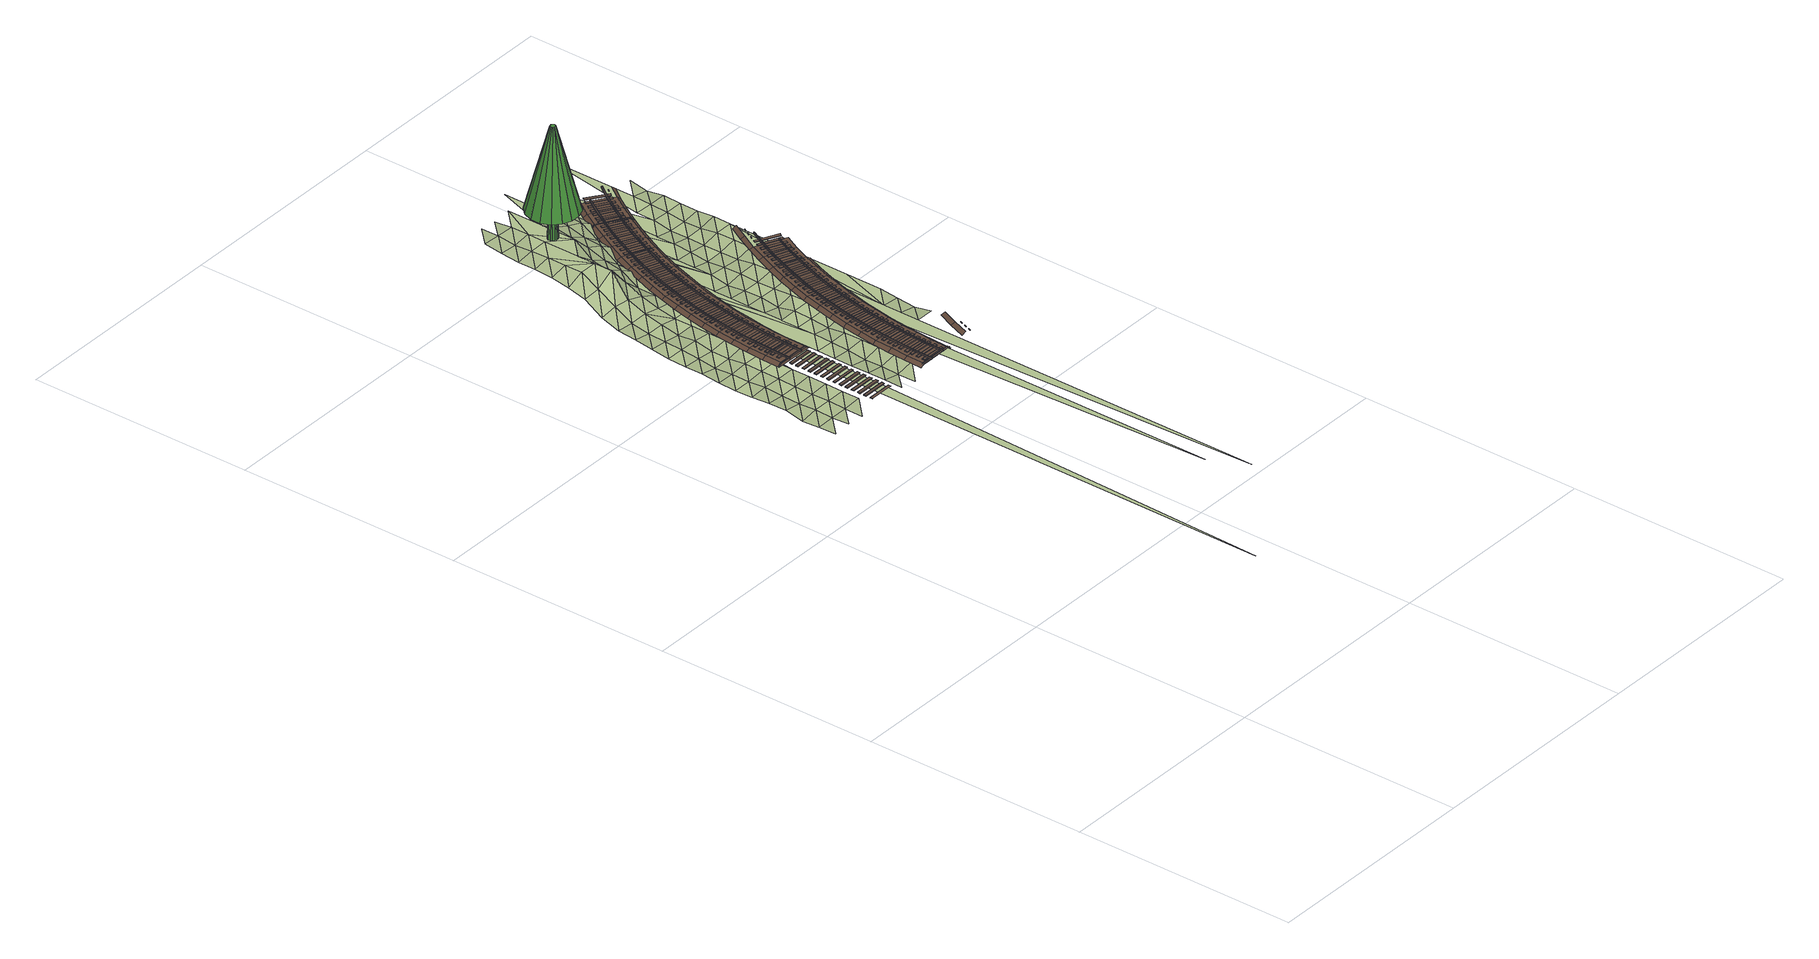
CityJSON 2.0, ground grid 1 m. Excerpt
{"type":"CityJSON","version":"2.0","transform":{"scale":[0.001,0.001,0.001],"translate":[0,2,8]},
"CityObjects":{
"tree1":{"type":"SolitaryVegetationObject","attributes":{"species":"1640","class":"1060"},"geometry":[{"type":"MultiSurface","lod":"3","boundaries":[[[0,1,2,3,4,5,6,7,8,9,10,11,12,13,14,15]],[[16,17,4,3]],[[17,18,5,4]],[[18,19,6,5]],[[19,20,7,6]],[[21,22,9,8]],[[22,23,10,9]],[[23,24,11,10]],[[24,25,12,11]],[[25,26,13,12]],[[26,27,14,13]],[[27,28,15,14]],[[28,29,0,15]],[[29,30,1,0]],[[30,31,2,1]],[[31,16,3,2]],[[19,18,17,16,31,30,29,28,27,26,25,24,23,22,21,20]],[[20,21,8,7]],[[32,33,34,35,36,37,38,39,40,41,42,43,44,45,46,47]],[[48,49,36,35]],[[49,50,37,36]],[[50,51,38,37]],[[51,52,39,38]],[[52,53,40,39]],[[53,54,41,40]],[[54,55,42,41]],[[55,56,43,42]],[[56,57,44,43]],[[57,58,45,44]],[[58,59,46,45]],[[59,60,47,46]],[[60,61,32,47]],[[61,62,33,32]],[[62,63,34,33]],[[63,48,35,34]],[[51,50,49,48,63,62,61,60,59,58,57,56,55,54,53,52]]]}]},
"terrain1":{"type":"TINRelief","geometry":[{"type":"CompositeSurface","lod":"3","boundaries":[[[64,65,66]],[[67,68,65]],[[67,65,64]],[[69,70,68]],[[69,68,67]],[[71,72,70]],[[73,64,74]],[[69,71,70]],[[75,76,72]],[[77,67,64]],[[75,72,71]],[[78,79,76]],[[77,64,73]],[[80,69,67]],[[78,76,75]],[[81,82,79]],[[80,67,77]],[[83,71,69]],[[84,73,85]],[[81,79,78]],[[86,87,82]],[[83,69,80]],[[88,75,71]],[[89,77,73]],[[86,82,81]],[[90,91,87]],[[83,88,71]],[[92,78,75]],[[89,73,84]],[[93,80,77]],[[86,90,87]],[[84,94,89]],[[95,96,91]],[[92,75,88]],[[97,81,78]],[[93,77,89]],[[89,94,93]],[[98,83,80]],[[95,91,90]],[[99,100,96]],[[97,78,92]],[[93,94,98]],[[101,86,81]],[[98,80,93]],[[102,88,83]],[[99,96,95]],[[98,94,102]],[[103,104,100]],[[101,81,97]],[[105,90,86]],[[102,83,98]],[[106,92,88]],[[103,100,99]],[[107,108,104]],[[105,86,101]],[[109,95,90]],[[102,106,88]],[[110,111,112]],[[113,97,92]],[[107,104,103]],[[114,115,108]],[[105,109,90]],[[112,111,116]],[[117,99,95]],[[113,92,106]],[[118,101,97]],[[114,108,107]],[[116,111,119]],[[120,121,115]],[[117,95,109]],[[102,113,106]],[[122,103,99]],[[118,97,113]],[[123,105,101]],[[114,120,115]],[[113,102,118]],[[124,125,121]],[[122,99,117]],[[126,107,103]],[[123,101,118]],[[118,102,123]],[[119,111,127]],[[128,109,105]],[[124,121,120]],[[129,130,131]],[[132,133,125]],[[126,103,122]],[[123,102,128]],[[134,114,107]],[[128,105,123]],[[135,117,109]],[[136,131,130]],[[132,125,124]],[[137,138,133]],[[134,107,126]],[[139,120,114]],[[128,135,109]],[[140,129,131]],[[141,122,117]],[[137,133,132]],[[142,143,138]],[[139,114,134]],[[144,124,120]],[[141,126,122]],[[110,128,102]],[[140,131,136]],[[141,117,135]],[[145,146,129]],[[142,138,137]],[[144,132,124]],[[147,148,143]],[[139,144,120]],[[140,145,129]],[[132,144,137]],[[149,150,146]],[[151,134,126]],[[142,147,143]],[[126,141,152]],[[153,154,148]],[[155,136,156]],[[128,110,135]],[[149,146,145]],[[151,126,152]],[[139,134,157]],[[158,159,150]],[[153,148,147]],[[110,141,135]],[[160,140,136]],[[161,142,137]],[[137,144,161]],[[157,134,151]],[[158,150,149]],[[162,144,139]],[[163,154,153]],[[160,136,155]],[[127,129,146]],[[112,152,141]],[[164,145,140]],[[161,144,165]],[[160,166,164]],[[167,147,142]],[[162,139,157]],[[168,159,158]],[[127,146,150]],[[169,165,144]],[[112,141,110]],[[164,140,160]],[[116,151,152]],[[170,149,145]],[[167,142,161]],[[127,150,159]],[[171,153,147]],[[162,169,144]],[[116,152,112]],[[164,170,145]],[[161,165,172]],[[119,157,151]],[[173,158,149]],[[167,171,147]],[[172,165,169]],[[119,151,116]],[[173,149,170]],[[161,172,167]],[[127,159,168]],[[174,162,157]],[[175,168,158]],[[176,153,171]],[[177,178,179]],[[164,173,170]],[[180,168,181]],[[174,157,119]],[[175,158,173]],[[182,183,177]],[[184,169,162]],[[185,181,168]],[[179,178,186]],[[180,181,187]],[[184,162,174]],[[185,168,175]],[[188,171,167]],[[189,172,169]],[[190,187,181]],[[167,172,188]],[[173,164,182]],[[184,189,169]],[[191,168,180]],[[190,181,185]],[[192,193,172]],[[194,180,187]],[[127,174,119]],[[182,175,173]],[[186,195,196]],[[197,172,193]],[[192,172,189]],[[190,194,187]],[[127,168,191]],[[198,199,193]],[[200,201,180]],[[197,193,199]],[[188,172,202]],[[191,184,174]],[[177,185,175]],[[198,193,192]],[[200,180,194]],[[203,204,201]],[[191,174,127]],[[177,175,182]],[[205,189,184]],[[179,190,185]],[[206,180,201]],[[207,199,198]],[[203,201,200]],[[208,209,204]],[[205,184,191]],[[179,185,177]],[[206,201,204]],[[210,192,189]],[[186,194,190]],[[207,211,199]],[[180,206,191]],[[208,204,203]],[[206,204,209]],[[205,210,189]],[[186,190,179]],[[212,198,192]],[[213,200,194]],[[196,214,215]],[[216,209,208]],[[212,192,210]],[[186,213,194]],[[217,207,198]],[[218,203,200]],[[206,205,191]],[[206,209,216]],[[217,198,212]],[[218,200,213]],[[219,208,203]],[[220,210,205]],[[221,207,217]],[[219,203,218]],[[222,216,208]],[[220,205,206]],[[223,216,224]],[[196,213,186]],[[225,212,210]],[[206,216,220]],[[222,208,219]],[[220,216,223]],[[226,227,228]],[[229,224,216]],[[220,225,210]],[[230,218,213]],[[231,217,212]],[[226,228,232]],[[229,216,222]],[[233,223,224]],[[234,235,227]],[[231,212,225]],[[196,230,213]],[[236,219,218]],[[233,224,229]],[[234,227,226]],[[237,217,231]],[[236,218,230]],[[223,238,220]],[[239,228,227]],[[240,222,219]],[[238,225,220]],[[233,241,223]],[[242,235,234]],[[196,236,230]],[[239,227,235]],[[240,219,236]],[[243,229,222]],[[238,223,241]],[[244,231,225]],[[242,245,235]],[[243,222,240]],[[246,233,229]],[[238,244,225]],[[236,196,215]],[[246,229,243]],[[228,239,215]],[[247,241,233]],[[248,231,244]],[[215,240,236]],[[247,233,246]],[[249,250,241]],[[239,243,240]],[[251,238,241]],[[252,235,245]],[[251,241,250]],[[247,249,241]],[[238,251,244]],[[239,240,215]],[[239,235,252]],[[253,246,243]],[[254,250,249]],[[253,243,239]],[[255,247,246]],[[256,250,254]],[[251,250,256]],[[255,246,253]],[[257,249,247]],[[257,247,255]],[[258,254,249]],[[252,253,239]],[[257,258,249]],[[259,260,254]],[[261,255,253]],[[262,254,260]],[[259,254,258]],[[261,253,252]],[[263,257,255]],[[264,260,259]],[[263,255,261]],[[265,258,257]],[[265,257,263]],[[266,259,258]],[[267,260,264]],[[265,266,258]],[[268,264,259]],[[268,259,266]],[[269,264,268]]]}]},
"railway1":{"type":"Railway","attributes":{"function":"1855"},"geometry":[{"type":"MultiSurface","lod":"3","boundaries":[[[270,271,272,273]],[[274,275,276,277]],[[278,279,280,281]],[[282,283,284,285]],[[286,287,288,289]],[[290,291,292,293]],[[294,295,296,297]],[[272,298,299,273]],[[300,270,273,299]],[[275,301,302,276]],[[303,304,305,306]],[[276,302,307,277]],[[308,274,277,307]],[[279,309,310,280]],[[311,312,313,314]],[[280,310,315,281]],[[316,278,281,315]],[[283,317,318,284]],[[319,320,321,322]],[[284,318,323,285]],[[324,282,285,323]],[[287,325,326,288]],[[327,328,329,330]],[[288,326,331,289]],[[332,286,289,331]],[[291,333,334,292]],[[335,336,337,338]],[[292,334,339,293]],[[340,290,293,339]],[[295,341,342,296]],[[343,344,345,346]],[[296,342,347,297]],[[348,300,299,298]],[[349,294,297,347]],[[350,351,352,353]],[[304,354,355,305]],[[356,357,358,359]],[[305,355,360,306]],[[301,308,307,302]],[[361,303,306,360]],[[312,362,363,313]],[[313,363,364,314]],[[309,316,315,310]],[[365,311,314,364]],[[320,366,367,321]],[[321,367,368,322]],[[317,324,323,318]],[[369,370,371,372]],[[373,319,322,368]],[[353,352,374,375]],[[328,376,377,329]],[[329,377,378,330]],[[379,380,381,382]],[[325,332,331,326]],[[383,327,330,378]],[[336,384,385,337]],[[337,385,386,338]],[[333,340,339,334]],[[387,388,389,390]],[[391,335,338,386]],[[392,393,394,395]],[[388,396,397,389]],[[396,398,399,397]],[[344,400,401,345]],[[345,401,402,346]],[[341,349,347,342]],[[403,343,346,402]],[[404,405,406,407]],[[357,408,409,358]],[[375,374,410,411]],[[358,409,412,359]],[[354,361,360,355]],[[413,356,359,412]],[[414,415,416,417]],[[418,419,351,350]],[[362,365,364,363]],[[420,421,422,423]],[[390,389,424,425]],[[389,397,426,424]],[[399,390,425,427]],[[428,429,430,431]],[[397,399,427,426]],[[370,432,433,371]],[[366,373,368,367]],[[434,372,371,433]],[[351,419,435,352]],[[436,369,372,434]],[[380,437,438,381]],[[439,440,441,442]],[[376,383,378,377]],[[443,382,381,438]],[[411,410,444,445]],[[446,379,382,443]],[[393,447,448,394]],[[384,391,386,385]],[[449,395,394,448]],[[450,451,452,453]],[[454,392,395,449]],[[425,424,455,456]],[[424,426,457,455]],[[427,425,456,458]],[[426,427,458,457]],[[405,459,460,406]],[[400,403,402,401]],[[352,435,461,374]],[[462,407,406,460]],[[463,464,465,466]],[[467,404,407,462]],[[468,469,470,471]],[[469,472,473,470]],[[408,413,412,409]],[[472,474,475,473]],[[415,476,477,416]],[[478,417,416,477]],[[479,414,417,478]],[[480,481,482,483]],[[445,444,484,485]],[[429,486,487,430]],[[488,431,430,487]],[[489,428,431,488]],[[456,455,490,491]],[[455,457,492,490]],[[458,456,491,493]],[[432,436,434,433]],[[494,495,496,497]],[[457,458,493,492]],[[374,461,498,410]],[[440,499,500,441]],[[471,470,501,502]],[[503,442,441,500]],[[475,471,502,504]],[[470,473,505,501]],[[506,439,442,503]],[[437,446,443,438]],[[473,475,504,505]],[[507,508,509,510]],[[451,511,512,452]],[[447,454,449,448]],[[513,453,452,512]],[[514,450,453,513]],[[464,515,516,465]],[[419,418,517,435]],[[518,519,520,521]],[[522,466,465,516]],[[459,467,462,460]],[[485,484,523,524]],[[525,463,466,522]],[[491,490,526,527]],[[410,498,528,444]],[[502,501,529,530]],[[490,492,531,526]],[[493,491,527,532]],[[492,493,532,531]],[[501,505,533,529]],[[504,502,530,534]],[[481,535,536,482]],[[505,504,534,533]],[[476,479,478,477]],[[537,538,539,540]],[[541,483,482,536]],[[542,480,483,541]],[[486,489,488,487]],[[495,543,544,496]],[[435,517,545,461]],[[546,497,496,544]],[[547,548,549,550]],[[551,494,497,546]],[[499,506,503,500]],[[508,552,553,509]],[[530,529,554,555]],[[556,510,509,553]],[[534,530,555,557]],[[529,533,558,554]],[[444,528,559,484]],[[560,507,510,556]],[[533,534,557,558]],[[524,523,561,562]],[[527,526,563,564]],[[565,566,567,568]],[[526,531,569,563]],[[532,527,564,570]],[[511,514,513,512]],[[571,572,573,574]],[[531,532,570,569]],[[519,575,576,520]],[[577,521,520,576]],[[461,545,578,498]],[[515,525,522,516]],[[579,518,521,577]],[[580,581,582,583]],[[538,584,585,539]],[[586,587,588,589]],[[590,540,539,585]],[[535,542,541,536]],[[591,537,540,590]],[[555,554,592,593]],[[594,595,596,597]],[[598,599,600,601]],[[557,555,593,602]],[[554,558,603,592]],[[574,573,604,605]],[[558,557,602,603]],[[548,606,607,549]],[[484,559,608,523]],[[543,551,546,544]],[[609,550,549,607]],[[610,547,550,609]],[[564,563,611,612]],[[613,614,615,616]],[[498,578,617,528]],[[570,564,612,618]],[[563,569,619,611]],[[562,561,620,621]],[[569,570,618,619]],[[622,623,624,625]],[[626,627,628,629]],[[566,630,631,567]],[[552,560,556,553]],[[627,632,633,628]],[[634,635,636,637]],[[632,638,639,633]],[[640,568,567,631]],[[641,565,568,640]],[[605,604,642,643]],[[581,644,645,582]],[[646,647,648,649]],[[575,579,577,576]],[[650,651,652,653]],[[654,583,582,645]],[[593,592,655,656]],[[602,593,656,657]],[[592,603,658,655]],[[659,580,583,654]],[[603,602,657,658]],[[660,661,662,663]],[[584,591,590,585]],[[523,608,664,561]],[[587,665,666,588]],[[528,617,667,559]],[[629,628,668,669]],[[670,589,588,666]],[[671,672,673,674]],[[599,675,676,600]],[[639,629,669,677]],[[628,633,678,668]],[[679,680,681,682]],[[683,586,589,670]],[[633,639,677,678]],[[684,601,600,676]],[[685,686,687,688]],[[612,611,689,690]],[[691,598,601,684]],[[595,692,693,596]],[[572,694,695,573]],[[618,612,690,696]],[[611,619,697,689]],[[698,597,596,693]],[[699,594,597,698]],[[606,610,609,607]],[[619,618,696,697]],[[621,620,700,701]],[[623,702,703,624]],[[614,704,705,615]],[[643,642,706,707]],[[708,709,710,711]],[[712,713,714,715]],[[716,616,615,705]],[[717,625,624,703]],[[718,613,616,716]],[[719,622,625,717]],[[635,720,721,636]],[[630,641,640,631]],[[656,655,722,723]],[[724,637,636,721]],[[669,668,725,726]],[[727,728,729,730]],[[657,656,723,731]],[[655,658,732,722]],[[668,678,733,725]],[[677,669,726,734]],[[647,735,736,648]],[[737,634,637,724]],[[658,657,731,732]],[[678,677,734,733]],[[559,667,738,608]],[[739,649,648,736]],[[573,695,740,604]],[[741,742,743,744]],[[651,745,746,652]],[[747,646,649,739]],[[644,659,654,645]],[[748,653,652,746]],[[561,664,749,620]],[[750,751,752,753]],[[754,650,653,748]],[[751,755,756,752]],[[757,758,759,760]],[[755,761,762,756]],[[680,763,764,681]],[[661,765,766,662]],[[767,663,662,766]],[[768,682,681,764]],[[769,660,663,767]],[[690,689,770,771]],[[707,706,772,773]],[[774,775,776,777]],[[689,697,778,770]],[[696,690,771,779]],[[675,691,684,676]],[[780,781,782,783]],[[784,679,682,768]],[[665,683,670,666]],[[697,696,779,778]],[[686,785,786,687]],[[787,688,687,786]],[[726,725,788,789]],[[701,700,790,791]],[[792,685,688,787]],[[725,733,793,788]],[[734,726,789,794]],[[713,795,796,714]],[[604,740,797,642]],[[733,734,794,793]],[[692,699,698,693]],[[798,715,714,796]],[[799,800,801,802]],[[753,752,803,804]],[[723,722,805,806]],[[709,807,808,710]],[[809,712,715,798]],[[702,719,717,703]],[[762,753,804,810]],[[752,756,811,803]],[[731,723,806,812]],[[722,732,813,805]],[[814,815,816,817]],[[818,711,710,808]],[[608,738,819,664]],[[756,762,810,811]],[[732,731,812,813]],[[820,708,711,818]],[[704,718,716,705]],[[728,821,822,729]],[[742,823,824,743]],[[825,826,827,828]],[[829,730,729,822]],[[720,737,724,721]],[[735,747,739,736]],[[830,744,743,824]],[[831,727,730,829]],[[832,741,744,830]],[[833,834,835,836]],[[694,837,838,695]],[[773,772,839,840]],[[758,841,842,759]],[[745,754,748,746]],[[843,844,845,846]],[[847,760,759,842]],[[642,797,848,706]],[[789,788,849,850]],[[804,803,851,852]],[[794,789,850,853]],[[788,793,854,849]],[[775,855,856,776]],[[857,757,760,847]],[[810,804,852,858]],[[803,811,859,851]],[[771,770,860,861]],[[793,794,853,854]],[[763,784,768,764]],[[811,810,858,859]],[[770,778,862,860]],[[779,771,861,863]],[[864,777,776,856]],[[778,779,863,862]],[[765,769,767,766]],[[865,774,777,864]],[[781,866,867,782]],[[868,869,870,871]],[[620,749,872,873,790,700]],[[874,783,782,867]],[[875,876,877,878]],[[879,780,783,874]],[[806,805,880,881]],[[664,819,882,749]],[[791,790,883,884]],[[785,792,787,786]],[[815,885,886,816]],[[795,809,798,796]],[[812,806,881,887]],[[805,813,888,880]],[[695,838,889,740]],[[813,812,887,888]],[[800,890,891,801]],[[892,817,816,886]],[[893,802,801,891]],[[894,814,817,892]],[[895,799,802,893]],[[896,897,898,899]],[[900,901,902,903]],[[807,820,818,808]],[[852,851,904,905]],[[858,852,905,906]],[[851,859,907,904]],[[706,848,908,772]],[[826,909,910,827]],[[823,832,830,824]],[[859,858,906,907]],[[834,911,912,835]],[[840,839,913,914]],[[850,849,915,916]],[[917,828,827,910]],[[853,850,916,918]],[[849,854,919,915]],[[821,831,829,822]],[[920,836,835,912]],[[921,825,828,917]],[[854,853,918,919]],[[922,923,924,925]],[[926,833,836,920]],[[740,889,927,797]],[[844,928,929,845]],[[930,931,932,933]],[[934,846,845,929]],[[841,857,847,842]],[[861,860,935,936]],[[869,937,938,870]],[[855,865,864,856]],[[939,843,846,934]],[[863,861,936,940]],[[860,862,941,935]],[[942,943,944,945]],[[862,863,940,941]],[[946,871,870,938]],[[749,882,947,872]],[[876,948,949,877]],[[950,868,871,946]],[[881,880,951,952]],[[953,878,877,949]],[[880,888,954,951]],[[887,881,952,955]],[[905,904,956,957]],[[866,879,874,867]],[[888,887,955,954]],[[958,875,878,953]],[[959,960,961,962]],[[906,905,957,963]],[[904,907,964,956]],[[885,894,892,886]],[[907,906,963,964]],[[884,883,965,966]],[[901,967,968,902]],[[772,908,969,839]],[[970,971,972,973]],[[890,895,893,891]],[[974,903,902,968]],[[897,975,976,898]],[[916,915,977,978]],[[797,927,979,848]],[[980,899,898,976]],[[981,900,903,974]],[[918,916,978,982]],[[915,919,983,977]],[[914,913,984,985]],[[919,918,982,983]],[[986,896,899,980]],[[790,873,987,883]],[[988,989,990,991]],[[992,993,994,995]],[[911,926,920,912]],[[923,996,997,924]],[[909,921,917,910]],[[931,998,999,932]],[[1000,925,924,997]],[[1001,933,932,999]],[[1002,922,925,1000]],[[1003,930,933,1001]],[[957,956,1004,1005]],[[928,939,934,929]],[[956,964,1006,1004]],[[963,957,1005,1007]],[[943,1008,1009,944]],[[1010,1011,1012,1013]],[[937,950,946,938]],[[872,947,1014,873]],[[964,963,1007,1006]],[[936,935,1015,1016]],[[1017,1018,1019,1020]],[[1021,945,944,1009]],[[940,936,1016,1022]],[[935,941,1023,1015]],[[941,940,1022,1023]],[[960,1024,1025,961]],[[1026,942,945,1021]],[[839,969,1027,913]],[[952,951,1028,1029]],[[848,979,1030,908]],[[1031,962,961,1025]],[[955,952,1029,1032]],[[951,954,1033,1028]],[[948,958,953,949]],[[954,955,1032,1033]],[[1034,959,962,1031]],[[971,1035,1036,972]],[[978,977,1037,1038]],[[1039,1040,1041,1042]],[[967,981,974,968]],[[1043,1044,1045,1046]],[[1047,1048,1049,1050]],[[1051,973,972,1036]],[[983,982,1052,1053]],[[1054,970,973,1051]],[[1055,1056,1057,1058]],[[966,965,1059,1060]],[[985,984,1061,1062]],[[993,1063,1064,994]],[[975,986,980,976]],[[1065,995,994,1064]],[[989,1066,1067,990]],[[1068,992,995,1065]],[[883,987,1069,965]],[[1070,1071,1072,1073]],[[1074,991,990,1067]],[[1075,988,991,1074]],[[998,1003,1001,999]],[[1076,1077,1078,1079]],[[1005,1004,1080,1081]],[[1007,1005,1081,1082]],[[1004,1006,1083,1080]],[[996,1002,1000,997]],[[977,983,1053,1084,1085,1037]],[[982,978,1038,1086,1087,1052]],[[1006,1007,1082,1083]],[[908,1030,1088,969]],[[1089,1090,1091,1092]],[[1018,1093,1094,1019]],[[1011,1095,1096,1012]],[[1097,1020,1019,1094]],[[873,1014,1098,987]],[[1099,1013,1012,1096]],[[913,1027,1100,984]],[[1101,1102,1103,1104]],[[1105,1017,1020,1097]],[[1106,1010,1013,1099]],[[1008,1026,1021,1009]],[[1107,1108,1109,1110]],[[1024,1034,1031,1025]],[[1016,1015,1111,1112]],[[1015,1023,1113,1111]],[[1022,1016,1112,1114]],[[1029,1028,1115,1116]],[[1023,1022,1114,1113]],[[1028,1033,1117,1115]],[[1032,1029,1116,1118]],[[1056,1119,1120,1057]],[[1038,1037,1085,1086]],[[1033,1032,1118,1117]],[[1040,1121,1122,1041]],[[1123,1124,1125,1126]],[[1127,1058,1057,1120]],[[1053,1052,1087,1084]],[[1128,1042,1041,1122]],[[1129,1130,1131,1132]],[[1035,1054,1051,1036]],[[1133,1039,1042,1128]],[[1134,1055,1058,1127]],[[1062,1061,1135,1136]],[[1050,1049,1137,1138]],[[1063,1068,1065,1064]],[[1071,1139,1140,1072]],[[1081,1080,1141,1142]],[[1060,1059,1143,1144]],[[1082,1081,1142,1145]],[[1080,1083,1146,1141]],[[1147,1073,1072,1140]],[[969,1088,1148,1027]],[[1083,1082,1145,1146]],[[1066,1075,1074,1067]],[[1090,1149,1150,1091]],[[1151,1070,1073,1147]],[[1152,1153,1154,1155]],[[1156,1157,1158,1159]],[[965,1069,1160,1059]],[[1161,1092,1091,1150]],[[1162,1089,1092,1161]],[[1093,1105,1097,1094]],[[984,1100,1163,1061]],[[1102,1164,1165,1103]],[[987,1098,1166,1069]],[[1095,1106,1099,1096]],[[1167,1104,1103,1165]],[[1168,1101,1104,1167]],[[1124,1169,1170,1125]],[[1171,1172,1173,1174]],[[1175,1176,1177,1178]],[[1179,1126,1125,1170]],[[1119,1134,1127,1120]],[[1086,1085,1180,1181]],[[1087,1086,1181,1182]],[[1085,1084,1183,1180]],[[1184,1123,1126,1179]],[[1130,1185,1186,1131]],[[1116,1115,1187,1188]],[[1084,1087,1182,1183]],[[1115,1117,1189,1187]],[[1118,1116,1188,1190]],[[1112,1111,1191,1192]],[[1117,1118,1190,1189]],[[1111,1113,1193,1191]],[[1114,1112,1192,1194]],[[1121,1133,1128,1122]],[[1195,1132,1131,1186]],[[1113,1114,1194,1193]],[[1196,1129,1132,1195]],[[1142,1141,1197,1198]],[[1199,1200,1201,1202]],[[1136,1135,1203,1204]],[[1027,1148,1205,1100]],[[1153,1206,1207,1154]],[[1145,1142,1198,1208]],[[1141,1146,1209,1197]],[[1146,1145,1208,1209]],[[1210,1155,1154,1207]],[[1211,1212,1213,1214]],[[1139,1151,1147,1140]],[[1157,1215,1216,1158]],[[1149,1162,1161,1150]],[[1217,1152,1155,1210]],[[1218,1159,1158,1216]],[[1219,1156,1159,1218]],[[1144,1143,1220,1221]],[[1061,1163,1222,1135]],[[1223,1224,1225,1226]],[[1059,1160,1227,1143]],[[1176,1228,1229,1177]],[[1164,1168,1167,1165]],[[1172,1230,1231,1173]],[[1232,1178,1177,1229]],[[1069,1166,1233,1160]],[[1234,1235,1236,1237]],[[1169,1184,1179,1170]],[[1238,1174,1173,1231]],[[1239,1175,1178,1232]],[[1240,1171,1174,1238]],[[1181,1180,1241,1242]],[[1243,1244,1245,1246]],[[1180,1183,1247,1241]],[[1182,1181,1242,1248]],[[1183,1182,1248,1247]],[[1185,1196,1195,1186]],[[1200,1249,1250,1201]],[[1100,1205,1251,1163]],[[1212,1252,1253,1213]],[[1188,1187,1254,1255]],[[1198,1197,1256,1257]],[[1190,1188,1255,1258]],[[1187,1189,1259,1254]],[[1206,1217,1210,1207]],[[1260,1202,1201,1250]],[[1189,1190,1258,1259]],[[1197,1209,1261,1256]],[[1208,1198,1257,1262]],[[1263,1214,1213,1253]],[[1209,1208,1262,1261]],[[1221,1220,1264,1265]],[[1266,1267,1268,1269]],[[1192,1191,1270,1271]],[[1272,1199,1202,1260]],[[1191,1193,1273,1270]],[[1194,1192,1271,1274]],[[1193,1194,1274,1273]],[[1204,1203,1275,1276]],[[1277,1211,1214,1263]],[[1278,1279,1280,1281]],[[1215,1219,1218,1216]],[[1224,1282,1283,1225]],[[1284,1226,1225,1283]],[[1235,1285,1286,1236]],[[1135,1222,1287,1203]],[[1288,1223,1226,1284]],[[1228,1239,1232,1229]],[[1289,1237,1236,1286]],[[1290,1291,1292,1293]],[[1294,1234,1237,1289]],[[1230,1240,1238,1231]],[[1295,1296,1297,1298]],[[1143,1227,1299,1220]],[[1300,1301,1302,1303]],[[1244,1304,1305,1245]],[[1160,1233,1306,1227]],[[1271,1270,1307,1308]],[[1270,1273,1309,1307]],[[1273,1274,1310,1309]],[[1311,1246,1245,1305]],[[1267,1312,1313,1268]],[[1314,1243,1246,1311]],[[1163,1251,1315,1222]],[[1242,1241,1316,1317]],[[1252,1277,1263,1253]],[[1318,1269,1268,1313]],[[1241,1247,1319,1316]],[[1248,1242,1317,1320]],[[1247,1248,1320,1319]],[[1249,1272,1260,1250]],[[1257,1256,1321,1322]],[[1323,1324,1325,1326]],[[1327,1266,1269,1318]],[[1328,1329,1330,1331]],[[1279,1332,1333,1280]],[[1262,1257,1322,1334]],[[1256,1261,1335,1321]],[[1261,1262,1334,1335]],[[1255,1254,1336,1337]],[[1338,1281,1280,1333]],[[1254,1259,1339,1336]],[[1258,1255,1337,1340]],[[1259,1258,1340,1339]],[[1341,1342,1301,1300]],[[1343,1278,1281,1338]],[[1344,1345,1346,1347]],[[1276,1275,1348,1349]],[[1220,1299,1350,1264]],[[1291,1351,1352,1292]],[[1345,1353,1354,1346]],[[1282,1288,1284,1283]],[[1285,1294,1289,1286]],[[1353,1355,1356,1354]],[[1350,1357,1265,1264]],[[1358,1293,1292,1352]],[[1359,1360,1361,1362]],[[1296,1363,1364,1297]],[[1365,1290,1293,1358]],[[1203,1287,1366,1275]],[[1367,1368,1369,1370]],[[1371,1298,1297,1364]],[[1372,1295,1298,1371]],[[1324,1373,1374,1325]],[[1304,1314,1311,1305]],[[1337,1336,1375,1376]],[[1312,1327,1318,1313]],[[1336,1339,1377,1375]],[[1339,1340,1378,1377]],[[1379,1326,1325,1374]],[[1222,1315,1380,1287]],[[1301,1342,1381,1302]],[[1329,1382,1383,1330]],[[1384,1385,1386,1387]],[[1227,1306,1388,1299]],[[1389,1323,1326,1379]],[[1390,1391,1392,1393]],[[1394,1331,1330,1383]],[[1317,1316,1395,1396]],[[1303,1302,1397,1398]],[[1332,1343,1338,1333]],[[1316,1319,1399,1395]],[[1320,1317,1396,1400]],[[1401,1328,1331,1394]],[[1322,1321,1402,1403]],[[1321,1335,1404,1402]],[[1334,1322,1403,1405]],[[1319,1320,1400,1399]],[[1335,1334,1405,1404]],[[1368,1406,1407,1369]],[[1351,1365,1358,1352]],[[1360,1408,1409,1361]],[[1410,1411,1412,1413]],[[1411,1414,1415,1412]],[[1416,1417,1418,1419]],[[1420,1370,1369,1407]],[[1421,1362,1361,1409]],[[1414,1422,1423,1415]],[[1424,1359,1362,1421]],[[1425,1367,1370,1420]],[[1426,1427,1428,1429]],[[1363,1372,1371,1364]],[[1349,1348,1430,1431]],[[1299,1388,1357,1350]],[[1373,1389,1379,1374]],[[1275,1366,1432,1348]],[[1391,1433,1434,1392]],[[1347,1346,1435,1436]],[[1346,1354,1437,1435]],[[1356,1347,1436,1438]],[[1385,1439,1440,1386]],[[1354,1356,1438,1437]],[[1441,1442,1443,1444]],[[1445,1393,1392,1434]],[[1446,1387,1386,1440]],[[1447,1390,1393,1445]],[[1448,1384,1387,1446]],[[1382,1401,1394,1383]],[[1449,1450,1451,1452]],[[1342,1341,1453,1381]],[[1406,1425,1420,1407]],[[1417,1454,1455,1418]],[[1427,1456,1457,1428]],[[1403,1402,1458,1459]],[[1402,1404,1460,1458]],[[1405,1403,1459,1461]],[[1302,1381,1462,1397]],[[1404,1405,1461,1460]],[[1396,1395,1463,1464]],[[1465,1419,1418,1455]],[[1466,1467,1468,1469]],[[1395,1399,1470,1463]],[[1400,1396,1464,1471]],[[1472,1429,1428,1457]],[[1399,1400,1471,1470]],[[1473,1416,1419,1465]],[[1474,1426,1429,1472]],[[1442,1475,1476,1443]],[[1433,1447,1445,1434]],[[1477,1444,1443,1476]],[[1413,1412,1478,1479]],[[1480,1481,1482,1483]],[[1450,1484,1485,1451]],[[1412,1415,1486,1478]],[[1423,1413,1479,1487]],[[1415,1423,1487,1486]],[[1431,1430,1488,1489]],[[1490,1452,1451,1485]],[[1491,1449,1452,1490]],[[1456,1474,1472,1457]],[[1492,1493,1494,1495]],[[1496,1497,1498,1499]],[[1500,1501,1495,1494]],[[1502,1503,1501,1500]],[[1381,1453,1504,1462]],[[1484,1491,1490,1485]],[[1493,1502,1500,1494]],[[1479,1478,1505,1506]],[[1487,1479,1506,1507]],[[1478,1486,1508,1505]],[[1486,1487,1507,1508]],[[1509,1510,1511,1512]],[[1462,1504,1513,1514]]]}]}
},
"vertices":[
[762,3925,1302],[757,3925,1302],[753,3923,1302],[750,3920,1302],[749,3916,1302],[749,3911,1302],[751,3907,1302],[754,3904,1302],[758,3903,1302],[762,3903,1302],[766,3905,1302],[769,3908,1302],[771,3912,1302],[771,3916,1302],[769,3920,1302],[766,3923,1302],[666,3974,930],[650,3934,930],[651,3890,930],[668,3850,930],[699,3820,930],[739,3804,930],[783,3805,930],[823,3822,930],[853,3853,930],[869,3893,930],[869,3937,930],[852,3977,930],[820,4007,930],[780,4023,930],[736,4023,930],[696,4006,930],[762,3928,986],[757,3928,986],[751,3926,986],[747,3922,986],[745,3916,986],[745,3911,986],[747,3905,986],[752,3901,986],[757,3899,986],[763,3899,986],[768,3901,986],[772,3906,986],[774,3911,986],[774,3917,986],[772,3922,986],[768,3926,986],[741,3926,800],[738,3918,800],[738,3909,800],[741,3901,800],[748,3895,800],[756,3892,800],[764,3892,800],[772,3895,800],[778,3902,800],[782,3910,800],[782,3918,800],[778,3926,800],[772,3932,800],[764,3936,800],[755,3936,800],[747,3932,800],
[639,2480,635],[560,2480,632],[560,2400,635],[639,2559,638],[560,2559,628],[639,2639,632],[560,2639,644],[639,2720,635],[560,2720,643],[719,2480,634],[639,2400,640],[639,2800,641],[560,2800,637],[719,2559,638],[639,2880,635],[560,2880,635],[719,2639,635],[639,2960,634],[560,2960,638],[719,2720,635],[800,2480,640],[719,2400,632],[639,3040,630],[560,3040,646],[719,2800,638],[800,2559,640],[639,3120,640],[560,3120,644],[719,2880,641],[800,2639,640],[800,2320,640],[639,3200,648],[560,3200,647],[719,2960,641],[800,2720,640],[639,3280,651],[560,3280,657],[719,3040,630],[800,2800,640],[639,3360,654],[560,3360,669],[719,3120,632],[800,2880,640],[639,3440,669],[560,3440,676],[719,3200,646],[879,3360,640],[879,640,640],[879,3440,640],[800,2960,640],[639,3520,711],[560,3520,702],[879,3520,640],[719,3280,638],[800,3040,640],[879,3600,640],[639,3600,757],[560,3600,753],[719,3360,654],[800,3120,640],[639,3680,800],[560,3680,772],[719,3440,670],[959,3680,640],[800,3200,640],[959,2559,640],[959,2400,640],[959,2480,640],[639,3760,800],[560,3760,785],[719,3520,702],[800,3280,640],[1040,2480,625],[639,3840,800],[560,3840,789],[719,3600,800],[1040,2559,627],[800,3360,638],[639,3920,798],[560,3920,788],[719,3680,800],[1040,2639,625],[959,2639,640],[639,4000,791],[560,4000,797],[1040,2720,635],[959,2720,640],[800,3520,676],[800,3440,654],[639,4080,801],[560,4080,807],[1120,2480,640],[1040,2400,625],[800,3600,707],[1040,2800,638],[959,2800,640],[1120,2559,640],[719,3920,800],[800,3680,728],[639,4160,801],[1120,2639,640],[719,3760,800],[1120,2160,640],[719,4000,800],[1040,2880,640],[800,3760,741],[1120,2720,640],[719,4080,800],[800,3840,800],[1120,2800,640],[879,3680,686],[1120,2880,628],[719,4160,792],[1199,2960,640],[1199,1359,640],[1199,3040,640],[1040,3120,640],[1040,2960,640],[1199,2880,640],[1199,1600,640],[879,3760,699],[1120,2960,638],[1199,3120,640],[1040,3040,640],[800,4160,800],[879,3840,724],[1120,3040,640],[959,3760,640],[879,3920,737],[800,3920,800],[1120,3120,624],[1280,1200,640],[1280,3200,640],[800,4320,800],[879,4000,750],[800,4000,800],[1120,3200,635],[1040,3200,640],[800,4240,800],[1120,3280,632],[1040,3280,640],[959,3840,689],[1040,3840,640],[879,4080,800],[1120,3360,625],[1040,3360,640],[959,3920,695],[879,4240,800],[959,4000,715],[1199,3200,634],[1360,1040,640],[1360,3440,640],[1120,3440,640],[959,4080,727],[1199,3280,631],[1199,3360,635],[1040,3920,640],[959,4160,742],[1199,3440,632],[1120,3600,640],[1120,3520,640],[1040,4000,686],[1439,2720,625],[1360,2720,640],[1360,2639,640],[1199,3520,625],[1280,3280,640],[1040,4080,692],[1439,2639,640],[1199,3600,635],[1439,2800,632],[1360,2800,640],[1280,3360,640],[1040,4160,707],[1120,4000,640],[1360,3520,640],[1280,3440,628],[1199,3680,640],[1439,2880,640],[1280,3520,625],[1120,4080,640],[1439,3040,640],[1280,3600,625],[1280,3680,625],[1120,4160,676],[1280,3760,625],[1199,3760,640],[1199,4160,640],[1439,3600,640],[1360,3600,640],[1280,3840,640],[1360,3680,628],[1199,4240,640],[1360,3760,624],[1360,3840,634],[1360,3920,638],[1280,3920,640],[1439,3680,640],[1280,4320,640],[1439,3760,632],[1360,4000,640],[1439,3840,635],[1439,3920,638],[1360,4400,640],[1439,4000,625],[1439,4080,640],
[815,2437,651],[815,2426,651],[815,2426,654],[815,2437,654],[815,2468,651],[815,2456,651],[815,2456,654],[815,2468,654],[815,2498,651],[815,2485,651],[815,2485,654],[815,2498,654],[815,2527,651],[815,2514,651],[815,2514,654],[815,2527,654],[815,2557,651],[815,2545,651],[815,2545,654],[815,2557,654],[815,2586,651],[815,2573,651],[815,2573,654],[815,2586,654],[815,2615,651],[815,2604,651],[815,2604,654],[815,2615,654],[924,2426,654],[924,2437,654],[924,2437,651],[924,2456,651],[924,2456,654],[815,2646,651],[815,2634,651],[815,2634,654],[815,2646,654],[924,2468,654],[924,2468,651],[924,2485,651],[924,2485,654],[815,2675,651],[815,2663,651],[815,2663,654],[815,2675,654],[924,2498,654],[924,2498,651],[924,2514,651],[924,2514,654],[815,2705,651],[815,2693,651],[815,2693,654],[815,2705,654],[924,2527,654],[924,2527,651],[924,2545,651],[924,2545,654],[815,2734,651],[815,2722,651],[815,2722,654],[815,2734,654],[924,2557,654],[924,2557,651],[924,2573,651],[924,2573,654],[815,2764,651],[815,2752,651],[815,2752,654],[815,2764,654],[924,2586,654],[924,2586,651],[924,2604,651],[924,2604,654],[815,2794,651],[815,2782,651],[815,2782,654],[815,2794,654],[924,2615,654],[924,2426,651],[924,2615,651],[781,2845,640],[798,2845,651],[800,2927,651],[783,2927,640],[924,2634,651],[924,2634,654],[815,2823,651],[815,2811,651],[815,2811,654],[815,2823,654],[924,2646,654],[924,2646,651],[924,2663,651],[924,2663,654],[924,2675,654],[924,2675,651],[924,2693,651],[924,2693,654],[924,2705,654],[816,2887,651],[816,2875,651],[816,2875,654],[816,2887,654],[924,2705,651],[804,3006,651],[787,3007,640],[924,2722,651],[924,2722,654],[924,2734,654],[816,2917,651],[816,2905,651],[816,2905,654],[816,2917,654],[924,2734,651],[924,2752,651],[924,2752,654],[924,2764,654],[833,2838,654],[833,2838,660],[835,2926,660],[835,2926,654],[924,2764,651],[818,2944,651],[817,2932,651],[817,2932,654],[818,2944,654],[837,2838,660],[839,2925,660],[837,2838,654],[839,2925,654],[924,2782,651],[924,2782,654],[924,2794,654],[924,2794,651],[819,2974,651],[818,2962,651],[818,2962,654],[819,2974,654],[924,2811,651],[924,2811,654],[811,3085,651],[795,3087,640],[924,2823,654],[924,2823,651],[821,3003,651],[820,2991,651],[820,2991,654],[821,3003,654],[957,2842,640],[941,2842,651],[798,2852,651],[941,2852,651],[957,2852,640],[781,2852,640],[839,3004,660],[839,3004,654],[843,3003,660],[843,3003,654],[823,3031,651],[822,3019,651],[822,3019,654],[823,3031,654],[925,2873,651],[925,2873,654],[925,2885,654],[943,2922,651],[925,2885,651],[925,2903,651],[925,2903,654],[826,3060,651],[825,3048,651],[825,3048,654],[826,3060,654],[925,2915,654],[819,3164,651],[805,3166,640],[925,2915,651],[926,2926,651],[926,2926,654],[926,2938,654],[828,3090,651],[827,3078,651],[827,3078,654],[828,3090,654],[926,2938,651],[845,3081,660],[845,3081,654],[849,3081,660],[849,3081,654],[927,2956,651],[927,2956,654],[946,2996,651],[928,2968,654],[832,3117,651],[830,3105,651],[830,3105,654],[832,3117,654],[928,2968,651],[901,2837,654],[901,2837,660],[904,2923,660],[904,2923,654],[906,2837,660],[908,2923,660],[906,2837,654],[908,2923,654],[929,2986,651],[929,2986,654],[930,2998,654],[930,2998,651],[835,3146,651],[834,3134,651],[834,3134,654],[835,3146,654],[832,3242,651],[816,3245,640],[931,3009,651],[931,3009,654],[932,3021,654],[932,3021,651],[855,3159,660],[855,3159,654],[859,3158,660],[859,3158,654],[839,3176,651],[837,3164,651],[837,3164,654],[839,3176,654],[953,3070,651],[933,3039,651],[933,3039,654],[908,2999,660],[908,2999,654],[934,3051,654],[912,2999,654],[912,2999,660],[934,3051,651],[844,3203,651],[842,3191,651],[842,3191,654],[844,3203,654],[936,3068,651],[936,3068,654],[937,3080,654],[937,3080,651],[937,3092,651],[937,3092,654],[959,2921,640],[848,3232,651],[846,3220,651],[846,3220,654],[848,3232,654],[939,3104,654],[847,3320,651],[831,3323,640],[939,3104,651],[867,3236,660],[867,3236,654],[962,3144,651],[914,3074,660],[914,3074,654],[871,3235,660],[871,3235,654],[918,3074,660],[918,3074,654],[941,3121,651],[941,3121,654],[853,3259,651],[851,3247,651],[851,3247,654],[853,3259,654],[943,3133,654],[943,3133,651],[945,3151,651],[945,3151,654],[962,2995,640],[946,3162,654],[859,3288,651],[857,3276,651],[857,3276,654],[859,3288,654],[946,3162,651],[949,3174,651],[949,3174,654],[923,3149,660],[923,3149,654],[950,3186,654],[927,3149,654],[927,3149,660],[974,3217,651],[950,3186,651],[865,3397,651],[849,3401,640],[882,3312,660],[882,3312,654],[865,3317,651],[862,3305,651],[862,3305,654],[865,3317,654],[886,3312,660],[886,3312,654],[1110,2426,640],[1127,2426,651],[1129,2508,651],[1112,2509,640],[953,3203,651],[953,3203,654],[955,3215,654],[969,3068,640],[955,3215,651],[871,3344,651],[868,3332,651],[868,3332,654],[871,3344,654],[957,3227,651],[957,3227,654],[1145,2448,651],[1145,2436,651],[1145,2436,654],[1145,2448,654],[959,3238,654],[959,3238,651],[935,3224,660],[935,3224,654],[1145,2477,651],[1145,2466,651],[1145,2466,654],[1145,2477,654],[878,3373,651],[875,3361,651],[875,3361,654],[878,3373,654],[938,3223,654],[938,3223,660],[1133,2586,651],[1116,2588,640],[963,3256,651],[963,3256,654],[988,3290,651],[965,3267,654],[965,3267,651],[900,3389,660],[900,3389,654],[1147,2508,651],[1145,2496,651],[1145,2496,654],[1147,2508,654],[978,3142,640],[905,3388,654],[905,3388,660],[885,3474,651],[870,3478,640],[884,3402,651],[881,3390,651],[881,3390,654],[884,3402,654],[1163,2418,654],[1163,2418,660],[1165,2506,660],[1165,2506,654],[968,3285,651],[968,3285,654],[1167,2418,660],[1169,2506,660],[1147,2535,651],[1147,2522,651],[1147,2522,654],[1147,2535,654],[1167,2418,654],[1169,2506,654],[971,3296,654],[971,3296,651],[1139,2666,651],[1124,2668,640],[973,3308,651],[973,3308,654],[892,3428,651],[888,3416,651],[888,3416,654],[892,3428,654],[1149,2565,651],[1149,2553,651],[1149,2553,654],[1149,2565,654],[976,3320,654],[949,3298,660],[949,3298,654],[953,3297,654],[953,3297,660],[976,3320,651],[1151,2594,651],[1151,2581,651],[1151,2581,654],[1151,2594,654],[1004,3362,651],[1252,2434,651],[1252,2434,654],[989,3214,640],[1169,2585,660],[1169,2585,654],[1254,2445,654],[1129,2432,651],[1274,2432,651],[1290,2432,640],[1114,2432,640],[980,3337,651],[980,3337,654],[1173,2583,654],[1173,2583,660],[899,3457,651],[896,3445,651],[896,3445,654],[899,3457,654],[1254,2445,651],[983,3348,654],[1153,2621,651],[1153,2609,651],[1153,2609,654],[1153,2621,654],[921,3464,660],[921,3464,654],[983,3348,651],[1254,2464,651],[1254,2464,654],[1270,2423,651],[1272,2503,651],[925,3463,654],[925,3463,660],[1254,2476,654],[1254,2476,651],[909,3550,651],[893,3555,640],[987,3366,651],[987,3366,654],[1254,2493,651],[1254,2493,654],[1149,2745,651],[1133,2747,640],[1155,2651,651],[1155,2639,651],[1155,2639,654],[1155,2651,654],[908,3483,651],[904,3472,651],[904,3472,654],[908,3483,654],[1254,2506,654],[989,3377,654],[1254,2506,651],[989,3377,651],[1254,2517,651],[1254,2517,654],[966,3372,660],[966,3372,654],[1256,2529,654],[1175,2662,660],[1175,2662,654],[1159,2678,651],[1157,2666,651],[1157,2666,654],[1159,2678,654],[970,3371,654],[970,3371,660],[1179,2662,660],[1179,2662,654],[993,3388,651],[993,3388,654],[1256,2529,651],[1003,3287,640],[996,3400,654],[1276,2577,651],[917,3511,651],[913,3500,651],[913,3500,654],[917,3511,654],[1256,2546,651],[1256,2546,654],[996,3400,651],[1256,2559,654],[1024,3434,651],[1231,2418,654],[1231,2418,660],[1233,2503,660],[1233,2503,654],[1256,2559,651],[1235,2418,660],[1237,2503,660],[1163,2708,651],[1161,2696,651],[1161,2696,654],[1163,2708,654],[1235,2418,654],[1237,2503,654],[1000,3417,651],[1000,3417,654],[1258,2575,651],[1258,2575,654],[1258,2588,654],[1004,3429,654],[1258,2588,651],[943,3539,660],[943,3539,654],[1161,2823,651],[1145,2826,640],[925,3540,651],[922,3528,651],[922,3528,654],[925,3540,654],[946,3537,660],[946,3537,654],[1165,2737,651],[1165,2725,651],[1165,2725,654],[1165,2737,654],[1004,3429,651],[1260,2599,651],[1260,2599,654],[1260,2612,654],[1185,2740,660],[1185,2740,654],[935,3625,651],[920,3630,640],[1260,2612,651],[1189,2739,660],[1189,2739,654],[1007,3440,651],[1007,3440,654],[1282,2651,651],[1010,3451,654],[1171,2764,651],[1169,2752,651],[1169,2752,654],[1171,2764,654],[1237,2580,660],[1237,2580,654],[985,3445,660],[985,3445,654],[1262,2629,651],[1262,2629,654],[1010,3451,651],[1241,2580,654],[1241,2580,660],[989,3444,654],[989,3444,660],[934,3566,651],[930,3554,651],[930,3554,654],[934,3566,654],[1264,2642,654],[1020,3359,640],[1264,2642,651],[1264,2653,651],[1264,2653,654],[1015,3468,651],[1015,3468,654],[1175,2793,651],[1173,2782,651],[1173,2782,654],[1175,2793,654],[1266,2665,654],[1019,3480,654],[1266,2665,651],[1019,3480,651],[943,3594,651],[939,3582,651],[939,3582,654],[943,3594,654],[1286,2423,640],[1288,2501,640],[1177,2901,651],[1161,2904,640],[1268,2683,651],[1268,2683,654],[1179,2823,651],[1177,2811,651],[1177,2811,654],[1179,2823,654],[1270,2694,654],[1292,2725,651],[1197,2817,660],[1197,2817,654],[1243,2655,660],[1243,2655,654],[1201,2816,654],[1201,2816,660],[1024,3497,651],[1024,3497,654],[1270,2694,651],[1247,2655,654],[1247,2655,660],[968,3612,660],[968,3612,654],[972,3611,660],[972,3611,654],[1028,3508,654],[1028,3508,651],[1272,2712,651],[1272,2712,654],[952,3622,651],[948,3610,651],[948,3610,654],[952,3622,654],[1046,3505,651],[1070,3575,651],[1274,2724,654],[1185,2850,651],[1183,2838,651],[1183,2838,654],[1185,2850,654],[1274,2724,651],[1007,3518,660],[1007,3518,654],[1040,3430,640],[963,3699,651],[948,3705,640],[1032,3519,651],[1032,3519,654],[1011,3516,654],[1011,3516,660],[1292,2575,640],[1274,2735,651],[1274,2735,654],[1036,3530,654],[1276,2747,654],[1036,3530,651],[1276,2747,651],[1191,2879,651],[1189,2867,651],[1189,2867,654],[1191,2879,654],[962,3647,651],[958,3636,651],[958,3636,654],[962,3647,654],[1252,2730,660],[1252,2730,654],[1256,2730,654],[1256,2730,660],[1304,2798,651],[1280,2765,651],[1280,2765,654],[1042,3547,651],[1042,3547,654],[1195,2978,651],[1179,2982,640],[1211,2894,660],[1211,2894,654],[1282,2777,654],[1215,2893,654],[1215,2893,660],[1046,3558,654],[1282,2777,651],[1195,2908,651],[1193,2896,651],[1193,2896,654],[1195,2908,654],[1046,3558,651],[1298,2649,640],[1284,2794,651],[1284,2794,654],[973,3675,651],[969,3664,651],[969,3664,654],[973,3675,654],[1286,2806,654],[996,3685,660],[996,3685,654],[1050,3575,651],[1050,3575,654],[1286,2806,651],[1000,3684,654],[1000,3684,660],[1203,2934,651],[1199,2923,651],[1199,2923,654],[1203,2934,654],[1054,3586,654],[1062,3500,640],[1288,2817,651],[1288,2817,654],[1054,3586,651],[1032,3589,660],[1032,3589,654],[1290,2829,654],[1036,3588,660],[1036,3588,654],[1264,2805,660],[1264,2805,654],[1290,2829,651],[983,3702,651],[979,3691,651],[979,3691,654],[983,3702,654],[1268,2805,654],[1268,2805,660],[994,3772,651],[979,3778,640],[1060,3597,651],[1060,3597,654],[1318,2871,651],[1209,2963,651],[1207,2952,651],[1207,2952,654],[1209,2963,654],[1064,3609,654],[1294,2846,651],[1294,2846,654],[1229,2970,660],[1229,2970,654],[1308,2723,640],[1296,2858,654],[1064,3609,651],[1233,2969,654],[1233,2969,660],[1215,3055,651],[1199,3059,640],[1296,2858,651],[1096,3645,651],[1215,2990,651],[1213,2978,651],[1213,2978,654],[1215,2990,654],[995,3728,651],[990,3717,651],[990,3717,654],[995,3728,654],[1300,2875,651],[1300,2875,654],[1070,3625,651],[1070,3625,654],[1302,2887,654],[1074,3636,654],[1302,2887,651],[1074,3636,651],[1278,2879,660],[1278,2879,654],[1282,2879,660],[1282,2879,654],[1306,2898,651],[1306,2898,654],[1223,3019,651],[1221,3007,651],[1221,3007,654],[1223,3019,654],[1086,3570,640],[1028,3757,660],[1028,3757,654],[1006,3755,651],[1001,3744,651],[1001,3744,654],[1006,3755,654],[1308,2910,654],[1030,3755,654],[1030,3755,660],[1080,3653,651],[1080,3653,654],[1308,2910,651],[1334,2944,651],[1060,3660,660],[1060,3660,654],[1318,2795,640],[1084,3664,654],[1064,3658,654],[1064,3658,660],[1084,3664,651],[1312,2927,651],[1312,2927,654],[1250,3045,660],[1250,3045,654],[1231,3047,651],[1229,3036,651],[1229,3036,654],[1231,3047,654],[1415,2440,651],[1411,2429,651],[1411,2429,654],[1415,2440,654],[1379,2442,640],[1395,2437,651],[1423,2511,651],[1407,2517,640],[1314,2939,654],[1254,3044,654],[1254,3044,660],[1314,2939,651],[1017,3780,651],[1012,3769,651],[1012,3769,654],[1017,3780,654],[1028,3844,651],[1013,3851,640],[1237,3131,651],[1223,3136,640],[1090,3674,651],[1090,3674,654],[1094,3685,654],[1318,2950,651],[1318,2950,654],[1094,3685,651],[1125,3713,651],[1239,3073,651],[1235,3062,651],[1235,3062,654],[1239,3073,654],[1320,2962,654],[1320,2962,651],[1425,2466,651],[1421,2456,651],[1421,2456,654],[1425,2466,654],[1296,2953,660],[1296,2953,654],[1300,2952,654],[1300,2952,660],[1276,3118,660],[1272,3120,660],[1272,3120,654],[1276,3118,654],[1332,2868,640],[1030,3807,651],[1025,3796,651],[1025,3796,654],[1030,3807,654],[1102,3702,651],[1102,3702,654],[1324,2979,651],[1324,2979,654],[1106,3713,654],[1112,3639,640],[1328,2991,654],[1354,3015,651],[1248,3102,651],[1245,3090,651],[1245,3090,654],[1248,3102,654],[1106,3713,651],[1328,2991,651],[1435,2493,651],[1431,2482,651],[1431,2482,654],[1435,2493,654],[1060,3828,660],[1060,3828,654],[1064,3826,660],[1064,3826,654],[1090,3729,660],[1090,3729,654],[1092,3728,660],[1092,3728,654],[1110,3723,651],[1110,3723,654],[1332,3008,651],[1332,3008,654],[1042,3834,651],[1038,3823,651],[1038,3823,654],[1042,3834,654],[1116,3734,654],[1336,3019,654],[1256,3130,651],[1252,3119,651],[1252,3119,654],[1256,3130,654],[1336,3019,651],[1116,3734,651],[1264,3206,651],[1249,3211,640],[1453,2583,651],[1439,2591,640],[1338,3030,651],[1338,3030,654],[1314,3026,660],[1314,3026,654],[1064,3914,651],[1050,3922,640],[1318,3025,654],[1318,3025,660],[1342,3042,654],[1350,2940,640],[1124,3750,651],[1124,3750,654],[1342,3042,651],[1056,3858,651],[1050,3847,651],[1050,3847,654],[1056,3858,654],[1266,3156,651],[1262,3145,651],[1262,3145,654],[1266,3156,654],[1157,3780,651],[1129,3761,654],[1129,3761,651],[1375,3086,651],[1348,3059,651],[1348,3059,654],[1141,3707,640],[1352,3070,654],[1352,3070,651],[1135,3777,651],[1135,3777,654],[1276,3184,651],[1272,3173,651],[1272,3173,654],[1276,3184,654],[1068,3885,651],[1064,3874,651],[1064,3874,654],[1068,3885,654],[1141,3788,654],[1298,3193,660],[1298,3193,654],[1302,3192,654],[1302,3192,660],[1141,3788,651],[1356,3087,651],[1356,3087,654],[1122,3798,660],[1122,3798,654],[1125,3796,660],[1125,3796,654],[1096,3897,660],[1096,3897,654],[1098,3895,660],[1098,3895,654],[1360,3098,654],[1360,3098,651],[1336,3099,660],[1336,3099,654],[1284,3212,651],[1280,3201,651],[1280,3201,654],[1284,3212,654],[1292,3280,651],[1278,3286,640],[1368,3011,640],[1147,3798,651],[1147,3798,654],[1340,3097,654],[1340,3097,660],[1151,3809,654],[1082,3911,651],[1076,3900,651],[1076,3900,654],[1082,3911,654],[1364,3109,651],[1364,3109,654],[1151,3809,651],[1368,3121,654],[1368,3121,651],[1102,3984,651],[1088,3992,640],[1399,3157,651],[1296,3237,651],[1290,3226,651],[1290,3226,654],[1296,3237,654],[1191,3847,651],[1159,3825,651],[1159,3825,654],[1374,3137,651],[1374,3137,654],[1165,3835,654],[1171,3773,640],[1096,3935,651],[1090,3924,651],[1090,3924,654],[1096,3935,654],[1377,3149,654],[1165,3835,651],[1377,3149,651],[1326,3266,660],[1326,3266,654],[1306,3265,651],[1302,3254,651],[1302,3254,654],[1306,3265,654],[1330,3265,660],[1330,3265,654],[1383,3165,651],[1383,3165,654],[1391,3081,640],[1173,3851,651],[1173,3851,654],[1155,3865,660],[1155,3865,654],[1362,3170,660],[1362,3170,654],[1159,3863,654],[1159,3863,660],[1387,3177,654],[1366,3169,660],[1366,3169,654],[1179,3862,654],[1104,3988,651],[1092,3996,640],[1110,3961,651],[1104,3950,651],[1104,3950,654],[1110,3961,654],[1133,3964,660],[1133,3964,654],[1387,3177,651],[1135,3962,660],[1135,3962,654],[1324,3353,651],[1308,3359,640],[1179,3862,651],[1316,3290,651],[1312,3279,651],[1312,3279,654],[1316,3290,654],[1391,3188,651],[1391,3188,654],[1395,3199,654],[1185,3872,651],[1185,3872,654],[1425,3226,651],[1395,3199,651],[1191,3882,654],[1125,3987,651],[1118,3976,651],[1118,3976,654],[1125,3987,654],[1191,3882,651],[1328,3318,651],[1324,3307,651],[1324,3307,654],[1328,3318,654],[1227,3912,651],[1086,3989,640],[1100,3981,651],[1143,4052,651],[1129,4060,640],[1403,3215,651],[1403,3215,654],[1205,3839,640],[1135,3970,660],[1135,3970,654],[1139,3967,660],[1139,3967,654],[1407,3226,654],[1199,3898,651],[1199,3898,654],[1407,3226,651],[1415,3151,640],[1356,3338,660],[1356,3338,654],[1205,3908,654],[1360,3337,660],[1360,3337,654],[1389,3241,660],[1389,3241,654],[1139,4010,651],[1133,4000,651],[1133,4000,654],[1139,4010,654],[1205,3908,651],[1340,3345,651],[1334,3334,651],[1334,3334,654],[1340,3345,654],[1411,3237,651],[1411,3237,654],[1393,3239,654],[1393,3239,660],[1191,3929,660],[1191,3929,654],[1415,3248,654],[1193,3927,660],[1193,3927,654],[1237,3899,640],[1225,3907,651],[1415,3248,651],[1129,3958,654],[1129,3958,660],[1173,4032,660],[1173,4032,654],[1356,3425,651],[1342,3432,640],[1229,3914,651],[1213,3924,651],[1213,3924,654],[1131,3955,660],[1177,4030,660],[1131,3955,654],[1177,4030,654],[1241,3906,640],[1219,3934,654],[1350,3370,651],[1346,3359,651],[1346,3359,654],[1350,3370,654],[1423,3265,651],[1423,3265,654],[1219,3934,651],[1455,3294,651],[1155,4036,651],[1149,4025,651],[1149,4025,654],[1155,4036,654],[1427,3276,654],[1427,3276,651],[1225,3944,651],[1225,3944,654],[1195,3936,660],[1195,3936,654],[1197,3934,660],[1197,3934,654],[1231,3955,654],[1441,3220,640],[1266,3975,651],[1435,3292,651],[1435,3292,654],[1364,3397,651],[1358,3386,651],[1358,3386,654],[1364,3397,654],[1241,3904,640],[1231,3955,651],[1169,4059,651],[1163,4049,651],[1163,4049,654],[1169,4059,654],[1439,3303,654],[1389,3409,660],[1389,3409,654],[1187,4118,651],[1173,4127,640],[1393,3407,660],[1393,3407,654],[1439,3303,651],[1419,3311,660],[1419,3311,654],[1421,3309,660],[1421,3309,654],[1241,3970,651],[1241,3970,654],[1443,3313,651],[1443,3313,654],[1187,3923,654],[1187,3923,660],[1231,3996,660],[1231,3996,654],[1191,3920,660],[1235,3994,660],[1375,3424,651],[1371,3413,651],[1371,3413,654],[1375,3424,654],[1248,3980,654],[1449,3324,654],[1191,3920,654],[1235,3994,654],[1449,3324,651],[1248,3980,651],[1185,4084,651],[1179,4074,651],[1179,4074,654],[1185,4084,654],[1393,3495,651],[1379,3503,640],[1487,3362,651],[1254,3990,651],[1254,3990,654],[1217,4098,660],[1217,4098,654],[1219,4096,660],[1219,4096,654],[1457,3340,651],[1457,3340,654],[1389,3448,651],[1383,3437,651],[1383,3437,654],[1389,3448,654],[1260,4000,654],[1461,3351,654],[1260,4000,651],[1461,3351,651],[1201,4109,651],[1195,4099,651],[1195,4099,654],[1201,4109,654],[1278,3967,640],[1469,3367,651],[1469,3367,654],[1270,4015,651],[1270,4015,654],[1451,3379,660],[1451,3379,654],[1453,3377,660],[1453,3377,654],[1306,4038,651],[1425,3478,660],[1425,3478,654],[1473,3378,654],[1403,3474,651],[1397,3464,651],[1397,3464,654],[1403,3474,654],[1427,3477,660],[1427,3477,654],[1276,4025,654],[1473,3378,651],[1276,4025,651],[1479,3388,651],[1479,3388,654],[1485,3399,654],[1272,4060,660],[1272,4060,654],[1415,3499,651],[1409,3488,651],[1409,3488,654],[1415,3499,654],[1286,4040,651],[1286,4040,654],[1276,4058,660],[1276,4058,654],[1431,3565,651],[1417,3572,640],[1292,4050,654],[1292,4050,651],[1211,4121,651],[1298,4059,651],[1298,4059,654],[1211,4121,654],[1429,3524,651],[1423,3514,651],[1423,3514,654],[1429,3524,654],[1306,4069,654],[1217,4131,654],[1306,4069,651],[1217,4131,651],[1318,4029,640],[1316,4122,660],[1316,4122,654],[1320,4120,654],[1320,4120,660],[1316,4084,651],[1322,4093,651],[1322,4093,654],[1316,4084,654],[1362,4089,640],[1348,4098,651]
]}
